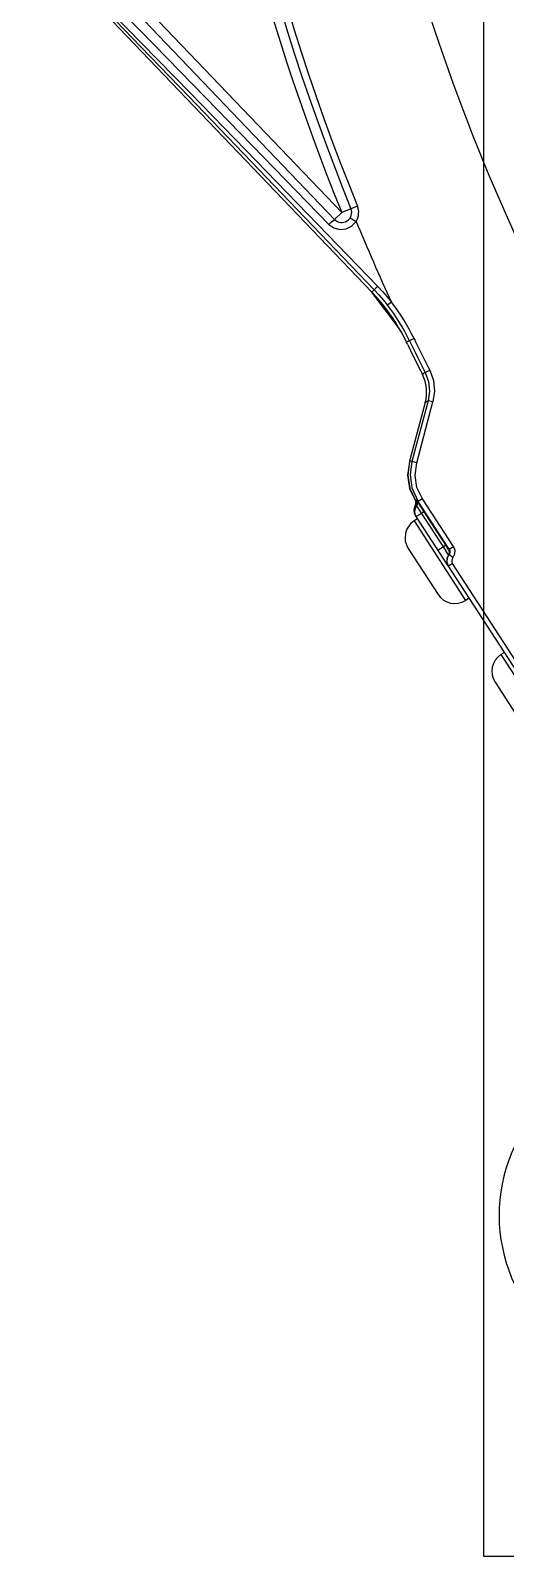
# Model space of a CAD drawing. Header units: metres. Extents: x -367 to 374, y -238 to 224.
# Drawn here: x 351.4127 to 351.4604, y 176.4945 to 176.6477 of the extents above; entities that cross this region are included whole.
import ezdxf
from ezdxf.enums import TextEntityAlignment as Align

# ---------------------------------------------------------------- set-up
doc = ezdxf.new("R2010")
doc.units = ezdxf.units.M
for name, color, linetype in [('ELE-ALIMENTADORES', 160, 'Continuous'), ('LA_BAU_BASES GERAIS_R00$0$ARQ-XREF-ATT', 8, 'Continuous'), ('LA_BAU_BASES GERAIS_R00$0$BASE', 253, 'Continuous'), ('LA_BAU_BASES GERAIS_R00$0$dutos', 31, 'Continuous')]:
    doc.layers.add(name, color=color, linetype=linetype)
doc.styles.add('LA_BAU_BASES GERAIS_R00$0$R60-125-RS', font='romans.shx', dxfattribs={"height": 0.19})
doc.styles.add('LA_BAU_BASES GERAIS_R00$0$R80-100-RS', font='romans.shx', dxfattribs={"height": 0.203})

# ---------------------------------------------------------------- blocks, each defined once
blk = doc.blocks.new('LA_BAU_BASES GERAIS_R00$0$A$C2E3D5B4E')
at = {"layer": 'LA_BAU_BASES GERAIS_R00$0$dutos', "color": 251}
for p, q in [((-15.29181643772608, -1.455469513867399), (-15.29181643772608, -0.8957732504447335)), ((-15.30678714958594, -1.321217294692985), (-15.33561274864223, -1.29107055598314)), ((-15.30606411788222, -1.32052646755227), (-15.33489030552482, -1.29037911327913)), ((-15.33730425167687, -1.292687931198714), (-15.30304724813959, -1.328515007427711)), ((-15.30947107371776, -1.320692038202367), (-15.30245505209496, -1.327944293725238)), ((-15.30678714958594, -1.321217294695714), (-15.30606437696542, -1.320526196596518)), ((-15.30448945782064, -1.319886149961974), (-15.3060642337573, -1.320526138397042)), ((-15.30973132953477, -1.321051688082377), (-15.30280762391521, -1.328285756944467)), ((-15.30734832111784, -1.321723686218036), (-15.30684805788223, -1.322078896109531)), ((-15.30563510602906, -1.322174802054803), (-15.305074758704, -1.321904479359262)), ((-15.30521334681043, -1.321051329455884), (-15.3046176341486, -1.321418917247399)), ((-15.305074758704, -1.321904479359262), (-15.3046176257053, -1.321418922456985)), ((-15.30304725676706, -1.328514888212965), (-15.30280762391521, -1.328285756944467)), ((-15.30035492890693, -1.332059923188979), (-15.30304724813959, -1.328515007427711)), ((-15.3010756500039, -1.329528999981164), (-15.30147042443605, -1.32983574169856)), ((-15.2988090043973, -1.333180816760148), (-15.29956308038936, -1.333545473493984)), ((-15.29945261722787, -1.333780099190051), (-15.29956308038936, -1.333545473493984)), ((-15.29768324476254, -1.336592410745368), (-15.29797110813706, -1.336777909463024)), ((-15.29768324867246, -1.336592403265684), (-15.2972366721001, -1.336367659716132)), ((-15.29767927011517, -1.339608477732952), (-15.2992521442643, -1.345499307448961)), ((-15.2973919561, -1.339422582402847), (-15.29902467639931, -1.345536618772428)), ((-15.29854175509354, -1.345665600300606), (-15.29690881674105, -1.339551681760611)), ((-15.2973919561, -1.339422582402847), (-15.29767915415505, -1.339608506561206)), ((-15.29690881172019, -1.339551662963174), (-15.29739183921993, -1.339422613613976)), ((-15.29902467639931, -1.345536618772428), (-15.29925225245734, -1.345499278447903)), ((-15.29854175429091, -1.345665600514337), (-15.29902479170141, -1.345536587982394)), ((-15.29925122587611, -1.348233837030136), (-15.29862677350411, -1.349557996563533)), ((-15.29867800347301, -1.349875635658179), (-15.29861840789181, -1.349723042253288)), ((-15.29867162272922, -1.349414986281488), (-15.29867759700664, -1.349401794481025)), ((-15.29867756753174, -1.349401776264756), (-15.2986151452269, -1.34936672579596)), ((-15.29865667545528, -1.349441249056952), (-15.29867162272922, -1.349414986281488)), ((-15.29862677350411, -1.349557996563533), (-15.29862264959911, -1.349545212869714)), ((-15.29861516565325, -1.349366733296563), (-15.29860113778022, -1.349385245096244)), ((-15.29855564065292, -1.349530545703317), (-15.2986151452269, -1.34936672579596)), ((-15.29860113778022, -1.349385245096244), (-15.29809002964021, -1.350159178674119)), ((-15.29845359809951, -1.349675936050232), (-15.29850462951708, -1.34953053993803)), ((-15.29796815912596, -1.349277543154756), (-15.29838748850716, -1.349549844533328)), ((-15.29527880969408, -1.354336790121749), (-15.2983874850961, -1.34954984978657)), ((-15.2948594934137, -1.354064468566946), (-15.29796816224689, -1.349277538345348)), ((-15.29879912867545, -1.350163113229144), (-15.29882763891737, -1.350440675058678)), ((-15.29882763891737, -1.350440675058678), (-15.29878235142769, -1.350702888375679)), ((-15.29845582731741, -1.351272764154317), (-15.29880387853518, -1.35149879125737)), ((-15.29867796577537, -1.349875659034922), (-15.29879912867545, -1.350163113229144)), ((-15.29878748824967, -1.350212451874256), (-15.29879605061251, -1.350603274061257)), ((-15.29879605061251, -1.350603274061257), (-15.29864991492559, -1.350974086866415)), ((-15.29863121716198, -1.349856843221175), (-15.29878748824967, -1.350212451874256)), ((-15.29878235142769, -1.350702888375679), (-15.29866709879798, -1.350947626023924)), ((-15.2987360369566, -1.350783869822124), (-15.29864919706642, -1.350975000787628)), ((-15.29867796577537, -1.349875659034922), (-15.29864711975142, -1.34986299640758)), ((-15.2953950832034, -1.355985897713879), (-15.29866706833445, -1.350947672940208)), ((-15.29864711975142, -1.34986299640758), (-15.29863121716198, -1.349856843221175)), ((-15.29863133357276, -1.34985688756268), (-15.29859278128515, -1.349913470219406)), ((-15.29859278128515, -1.349913470219406), (-15.29825202885968, -1.350430112150832)), ((-15.29833812477864, -1.350898299093103), (-15.29859199350813, -1.351063086607326)), ((-15.2978254317668, -1.350565287166944), (-15.29833812477864, -1.350898299093103)), ((-15.29825202885968, -1.350430112150832), (-15.29562137869152, -1.354479202914888)), ((-15.29809002964021, -1.350159178674119), (-15.29768927086388, -1.350774956571229)), ((-15.29768927086388, -1.350774956571229), (-15.29549600555356, -1.354151098637601)), ((-15.29880385327851, -1.351498830148273), (-15.29362976413131, -1.359466228747522)), ((-15.29939194249164, -1.354265440014103), (-15.29639641116046, -1.358878153759804)), ((-15.29641338665806, -1.354417846968033), (-15.29564685728246, -1.353919997685523)), ((-15.29538572363572, -1.354317715796867), (-15.29549600555356, -1.354151098637601)), ((-15.29534327780175, -1.354378656199231), (-15.29538572363572, -1.354317715796867)), ((-15.29534327782494, -1.354378656215601), (-15.29527662588089, -1.354550820611337)), ((-15.29527880969408, -1.354336790121749), (-15.29485948684714, -1.354064478680527)), ((-15.29535436646893, -1.3548851191278), (-15.29562137869152, -1.354479202914888)), ((-15.2954920026018, -1.35523379005798), (-15.29551276663187, -1.355646870091448)), ((-15.29551276663187, -1.355646870091448), (-15.29536400176312, -1.356033980090331)), ((-15.29494456149087, -1.355761592421629), (-15.29536390030444, -1.356033914232)), ((-15.29528516797609, -1.35473703163342), (-15.29535436247852, -1.354885119985454)), ((-15.29535429347789, -1.354885169212764), (-15.29530516855084, -1.354863549624213)), ((-15.2949152307192, -1.355176381160788), (-15.2953051998843, -1.354863524485779)), ((-15.29527662588089, -1.354550820611337), (-15.29528516797609, -1.35473703163342)), ((-15.28724001131832, -1.367625559297892), (-15.29494456316752, -1.355761589843212)), ((-15.29473796878528, -1.354825391191923), (-15.29491522868602, -1.355176382788784)), ((-15.28435634512743, -1.372984254269511), (-15.29536390030444, -1.356033914232)), ((-15.29328171291354, -1.359240201643559), (-15.29362976413131, -1.359466228747522)), ((-15.28974152937371, -1.364691606242275), (-15.29008958059148, -1.364917633345328)), ((-15.29008955533482, -1.364917672236231), (-15.28491546618761, -1.37288507083548)), ((-15.29067764454794, -1.367684282102061), (-15.28768211321676, -1.372296995847762)), ((-15.26306938527796, -1.455469513867399), (-15.29181643772608, -1.455469513867399))]:
    blk.add_line(p, q, dxfattribs=at)
for points in [[(-15.33717960724744, -1.29256874914762), (-15.33405584936008, -1.295782914822382), (-15.33042359966066, -1.29953343990627), (-15.32622378899123, -1.303883206551006), (-15.32140386107221, -1.308888555770579), (-15.31591957037335, -1.314597180926), (-15.30973132953477, -1.321051688082377)], [(-15.337165473396, -1.292305370578731), (-15.33402017704202, -1.295499667317642), (-15.33035953041281, -1.299230964890455), (-15.32612458119775, -1.303561665931454), (-15.32126065280409, -1.30855030700576), (-15.3157235384233, -1.314244987382779), (-15.30947107371776, -1.320692038202367)], [(-15.33658942680358, -1.291664672022023), (-15.32937030104085, -1.29907829434768), (-15.3248837783317, -1.303687797919963), (-15.31974533347238, -1.308968995597468), (-15.31391285502696, -1.31496723196932), (-15.30734832111784, -1.321723686218036)], [(-15.30734832084181, -1.321723686288976), (-15.30708411690875, -1.321474052407837), (-15.30687476233516, -1.321284774510502), (-15.30678714854139, -1.321217293738925)], [(-15.30684805788223, -1.322078896109531), (-15.30625591145781, -1.322235049567723), (-15.30563510602906, -1.322174802054803)], [(-15.3028076244168, -1.328285756475168), (-15.3023443500947, -1.328787033830565), (-15.30189842137133, -1.329303919883102), (-15.30147024997723, -1.329835966230974)], [(-15.30245505213861, -1.327944293798907), (-15.30262701762467, -1.328109345755081), (-15.3027566491337, -1.328234897379559), (-15.30280756030834, -1.328285823534031)], [(-15.30245505209496, -1.327944293725238), (-15.30197757862652, -1.328455900481174), (-15.30151757374051, -1.328984331124673), (-15.30107565731578, -1.329529005669144)], [(-15.29956308038936, -1.333545473493984), (-15.29981563215506, -1.33303424824652), (-15.30008145779766, -1.332536289234383), (-15.30035486187762, -1.332059886910145)], [(-15.29768324476254, -1.336592410745368), (-15.2973561134495, -1.337502615633355), (-15.2972570458146, -1.338464713744258), (-15.29739183945003, -1.33942261355395)], [(-15.29723672690307, -1.33636755010383), (-15.29686852348823, -1.337392264452944), (-15.29675720311661, -1.338474710105118), (-15.29690881674105, -1.339551681760611)], [(-15.2992642227473, -1.345544543422591), (-15.2994485779268, -1.346890020878789), (-15.29925122587611, -1.348233837030136)], [(-15.29925212007538, -1.345499215650932), (-15.29943615401817, -1.346900346509472), (-15.29922296931454, -1.348239247655954), (-15.2986512618354, -1.349433958858469)], [(-15.29902481383215, -1.345536582071588), (-15.29920895325176, -1.346836322471688), (-15.29902421079714, -1.348183808913461), (-15.29838744088283, -1.349549821073822)], [(-15.29796816224689, -1.349277538345348), (-15.2985207948559, -1.348121357787647), (-15.29870902265202, -1.346931508839305), (-15.29854175509354, -1.345665600300606)], [(-15.29865853151568, -1.349437437630229), (-15.29865771310006, -1.349438954123514), (-15.29864138123276, -1.349475074952068), (-15.29861533675194, -1.349572594782046), (-15.29861508519434, -1.349702870765839), (-15.2986562915039, -1.349836321334521), (-15.29867805129015, -1.349875648625755)], [(-15.29861840789181, -1.349723042253288), (-15.29861756340506, -1.349558203148888), (-15.29867756753174, -1.349401776264756)], [(-15.29863131219417, -1.349856902496583), (-15.29856212108643, -1.349701651670046), (-15.29855564065292, -1.349530545703317)], [(-15.29854725400719, -1.349982253416499), (-15.29846940980815, -1.349834103842738), (-15.29845359809951, -1.349675936050232)], [(-15.29854725527912, -1.349982252395137), (-15.2987079536606, -1.350269838332395), (-15.29875963260019, -1.350550655195264), (-15.2987360369566, -1.350783869822124)], [(-15.29527880969636, -1.354336790121749), (-15.29521186472539, -1.354510797583941), (-15.29522120345291, -1.354697021931941), (-15.2954920026018, -1.35523379005798)], [(-15.2948594934137, -1.354064468566946), (-15.29471809269444, -1.35443230764912), (-15.29473796878528, -1.354825391191923)], [(-15.29535429347789, -1.354885169212764), (-15.29551498644241, -1.35524232078177), (-15.2955257516669, -1.355636470261459), (-15.29537913138483, -1.356010682511339)]]:
    blk.add_lwpolyline(points, dxfattribs=at)
for centre, radius, start, end in [((-15.09664577555668, -1.235418544163338), 0.2250518951739541, 163.8831909326733, 202.1168090513008), ((-15.09664577555668, -1.235418544163338), 0.2243518947695139, 163.8831932661662, 202.1168090513008), ((-15.09664577555668, -1.235418544163338), 0.2260517490137759, 185.7790203060883, 202.1168974195402), ((-15.09664577555668, -1.235418544163338), 0.2109578544962958, 195.7259971283646, 220.4309700095609), ((-15.09664577555668, -1.235418544163338), 0.2017391286604203, 196.6537101639425, 223.6754764526899), ((-15.09664577555668, -1.235418544163338), 0.202902052479663, 197.2517003591473, 222.0978678158298), ((-15.09664577555668, -1.235418544163338), 0.2024211747847666, 197.0760363580075, 222.8442639389967), ((-15.09664577555668, -1.235418544163338), 0.2019941246041546, 197.0758856837967, 222.8426219206639), ((-15.30606437696542, -1.320526196596518), 0.001000008421823552, 223.7166343991455, 22.11680905130078), ((-15.30606437696542, -1.320526196596518), 0.001700004391826458, 328.3233712784639, 22.11680905130078), ((-15.09664577555668, -1.235418544163338), 0.2250518951739541, 202.466036415652, 204.7192369816217), ((-15.31725674276777, -1.342101790358981), 0.0196599441112241, 30.71578960699835, 43.71690044923984), ((-15.31725674276777, -1.342101790358981), 0.01999159313625799, 25.80752294499639, 37.84657134976668), ((-15.31725674276777, -1.342101790358981), 0.02049153046835658, 25.80752294499639, 37.84751251882032), ((-15.09664577555668, -1.235418544163338), 0.2254009994116793, 205.8734394175917, 206.7234436155518), ((-15.09664577555668, -1.235418544163338), 0.225060470458067, 205.8075229449964, 206.7142267414107), ((-15.09664577555668, -1.235418544163338), 0.2245605301658435, 205.8075229449964, 206.7141933228191), ((-15.30154391833503, -1.338576602846558), 0.00400003368499419, 345.0505329267965, 26.72295967472433), ((-15.29771459129188, -1.353176146518933), 0.002000016841347085, 123.0000000119868, 212.9999999541002), ((-15.29452527941885, -1.355489283795293), 0.0004999434386500097, 141.2559318197282, 213.0019220808067), ((-15.29471905137461, -1.357788873485958), 0.002000016841347085, 213.0000000120014, 303.0000000119869), ((-15.28900029334818, -1.366594988606892), 0.002000016841347085, 123.0000000119868, 212.9999999541002), ((-15.27402013860865, -1.421204063066114), 0.01625013684255762, 137.9999999993071, 228.000000016738)]:
    blk.add_arc(centre, radius, start, end, dxfattribs=at)
blk = doc.blocks.new('LA_BAU_BASES GERAIS_R00')
at = {"layer": 'LA_BAU_BASES GERAIS_R00$0$ARQ-XREF-ATT'}
blk.add_blockref('LA_BAU_BASES GERAIS_R00$0$A$C2E3D5B4E', (366.75, 177.95), dxfattribs=at)
at = {"layer": 'LA_BAU_BASES GERAIS_R00$0$BASE', "style": 'LA_BAU_BASES GERAIS_R00$0$R60-125-RS'}
for p in [(242.7815727361595, 218.919159373358), (358.6365727361596, 192.964159373358)]:
    blk.add_attdef('S', text='', height=0.19, rotation=90, dxfattribs=at).set_placement(p, align=Align.MIDDLE_CENTER)
at = {"layer": 'LA_BAU_BASES GERAIS_R00$0$BASE', "style": 'LA_BAU_BASES GERAIS_R00$0$R80-100-RS'}
blk.add_attdef('ACESSO', text='', height=0.203, dxfattribs=at).set_placement((365.922255870473, 191.9868442639211), align=Align.TOP_CENTER)
at = {"layer": 'LA_BAU_BASES GERAIS_R00$0$BASE', "style": 'LA_BAU_BASES GERAIS_R00$0$R60-125-RS'}
blk.add_attdef('S', text='', height=0.19, dxfattribs=at).set_placement((266.114159373358, 180.9134272638404), align=Align.MIDDLE_CENTER)

msp = doc.modelspace()

# ---------------------------------------------------------------- block references
at = {"layer": 'ELE-ALIMENTADORES', "color": 2}
msp.add_blockref('LA_BAU_BASES GERAIS_R00', (0, 0), dxfattribs=at)

doc.saveas('drawing.dxf')
